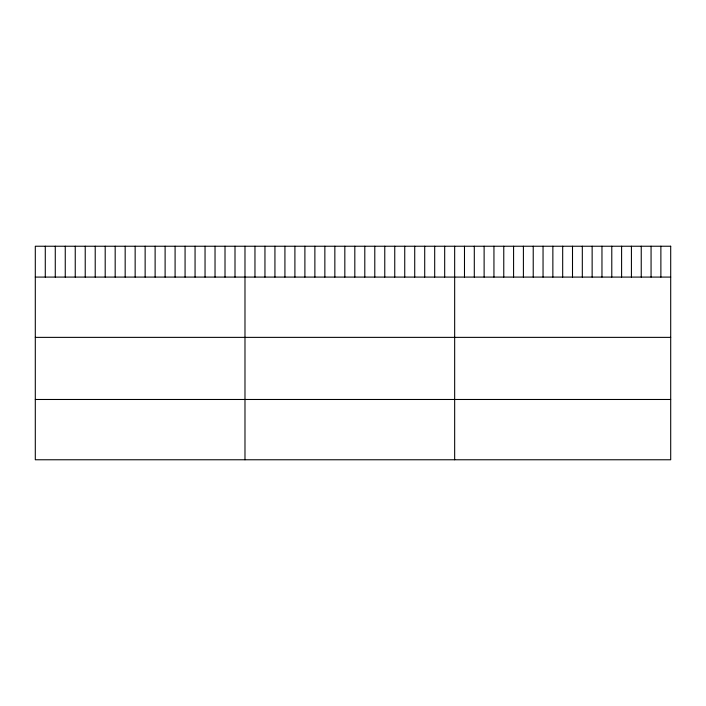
<?xml version="1.0" encoding="UTF-8"?>
<svg xmlns="http://www.w3.org/2000/svg" width="706" height="706" viewBox="0 0 706 706"><rect width="100%" height="100%" fill="white"/><g stroke="black" fill="none" stroke-linecap="round" stroke-linejoin="round"><path stroke-width="1.06" d="M35.3 277.087L670.7 277.087M35.3 337.371L670.7 337.371M35.3 399.481L670.7 399.481M660.878 246.235L660.878 277.087M651.064 246.235L651.064 277.087M641.242 246.235L641.242 277.087M631.42 246.235L631.42 277.087M621.598 246.235L621.598 277.087M611.784 246.235L611.784 277.087M601.962 246.235L601.962 277.087M592.14 246.235L592.14 277.087M582.318 246.235L582.318 277.087M572.504 246.235L572.504 277.087M562.682 246.235L562.682 277.087M552.86 246.235L552.86 277.087M543.046 246.235L543.046 277.087M533.224 246.235L533.224 277.087M523.402 246.235L523.402 277.087M513.58 246.235L513.58 277.087M503.766 246.235L503.766 277.087M493.944 246.235L493.944 277.087M484.122 246.235L484.122 277.087M474.3 246.235L474.3 277.087M464.486 246.235L464.486 277.087M454.664 246.235L454.664 459.765M444.683 246.235L444.683 277.087M434.693 246.235L434.693 277.087M424.712 246.235L424.712 277.087M414.722 246.235L414.722 277.087M404.741 246.235L404.741 277.087M394.751 246.235L394.751 277.087M384.77 246.235L384.77 277.087M374.789 246.235L374.789 277.087M364.799 246.235L364.799 277.087M354.818 246.235L354.818 277.087M344.828 246.235L344.828 277.087M334.847 246.235L334.847 277.087M324.857 246.235L324.857 277.087M314.876 246.235L314.876 277.087M304.895 246.235L304.895 277.087M294.905 246.235L294.905 277.087M284.924 246.235L284.924 277.087M274.934 246.235L274.934 277.087M264.953 246.235L264.953 277.087M254.963 246.235L254.963 277.087M244.982 246.235L244.982 459.765M235.001 246.235L235.001 277.087M225.011 246.235L225.011 277.087M215.03 246.235L215.03 277.087M205.04 246.235L205.04 277.087M195.059 246.235L195.059 277.087M185.069 246.235L185.069 277.087M175.088 246.235L175.088 277.087M165.107 246.235L165.107 277.087M155.117 246.235L155.117 277.087M145.136 246.235L145.136 277.087M135.146 246.235L135.146 277.087M125.165 246.235L125.165 277.087M115.175 246.235L115.175 277.087M105.194 246.235L105.194 277.087M95.213 246.235L95.213 277.087M85.223 246.235L85.223 277.087M75.242 246.235L75.242 277.087M65.252 246.235L65.252 277.087M55.271 246.235L55.271 277.087M45.281 246.235L45.281 277.087M670.7 246.235L35.3 246.235L35.3 459.765L670.7 459.765L670.7 246.235"/></g></svg>
